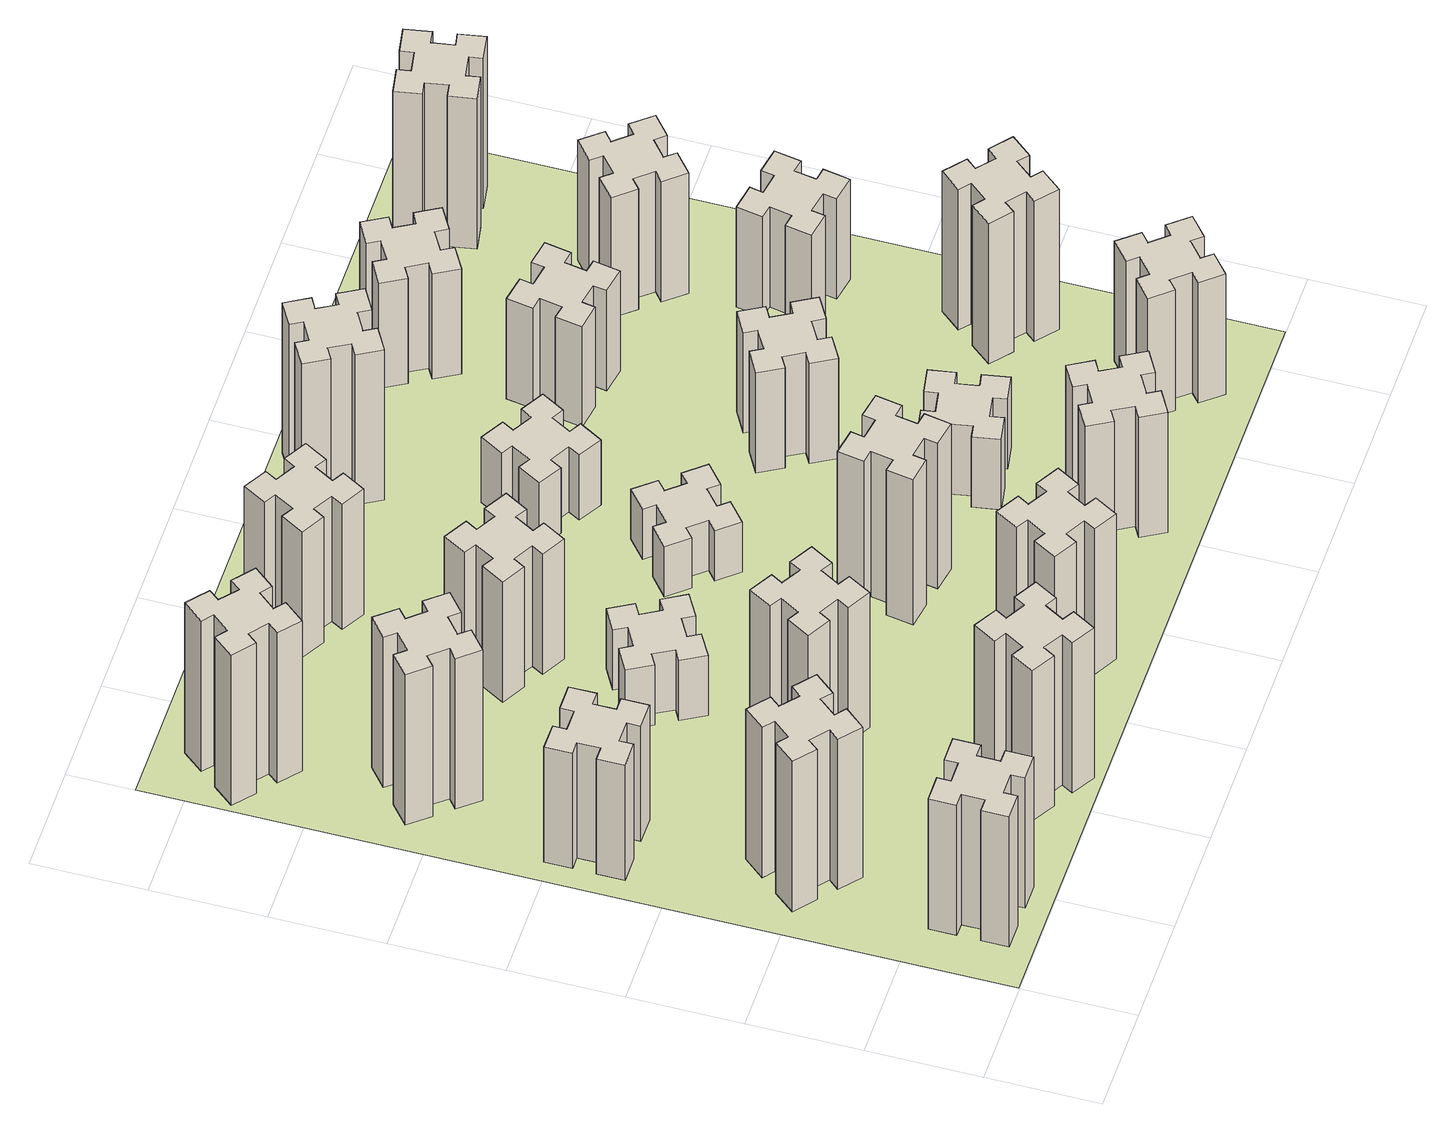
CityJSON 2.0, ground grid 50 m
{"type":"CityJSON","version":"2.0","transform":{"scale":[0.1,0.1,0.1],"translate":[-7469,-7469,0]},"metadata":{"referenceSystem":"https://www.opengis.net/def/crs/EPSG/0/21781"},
"CityObjects":{
"building1":{"type":"Building","attributes":{"class":"1000","function":"1000","usage":"1000","yearOfConstruction":2016,"roofType":"1000","measuredHeight":78,"storeysAboveGround":30,"storeysBelowGround":0},"geometry":[{"type":"Solid","lod":"1","boundaries":[[[[0,1,2,3,4,5,6,7,8,9,10,11,12,13,14,15,16,17,18,19]],[[17,16,20,21]],[[16,15,22,20]],[[15,14,23,22]],[[14,13,24,23]],[[13,12,25,24]],[[12,11,26,25]],[[11,10,27,26]],[[10,9,28,27]],[[9,8,29,28]],[[8,7,30,29]],[[7,6,31,30]],[[6,5,32,31]],[[5,4,33,32]],[[4,3,34,33]],[[3,2,35,34]],[[2,1,36,35]],[[1,0,37,36]],[[0,19,38,37]],[[19,18,39,38]],[[18,17,21,39]],[[24,25,26,27,28,29,30,31,32,33,34,35,36,37,38,39,21,20,22,23]]]]}]},
"building2":{"type":"Building","attributes":{"class":"1000","function":"1000","usage":"1000","yearOfConstruction":2016,"roofType":"1000","measuredHeight":90,"storeysAboveGround":30,"storeysBelowGround":0},"geometry":[{"type":"Solid","lod":"1","boundaries":[[[[40,41,42,43,44,45,46,47,48,49,50,51,52,53,54,55,56,57,58,59]],[[57,56,60,61]],[[56,55,62,60]],[[55,54,63,62]],[[54,53,64,63]],[[53,52,65,64]],[[52,51,66,65]],[[51,50,67,66]],[[50,49,68,67]],[[49,48,69,68]],[[48,47,70,69]],[[47,46,71,70]],[[46,45,72,71]],[[45,44,73,72]],[[44,43,74,73]],[[43,42,75,74]],[[42,41,76,75]],[[41,40,77,76]],[[40,59,78,77]],[[59,58,79,78]],[[58,57,61,79]],[[64,65,66,67,68,69,70,71,72,73,74,75,76,77,78,79,61,60,62,63]]]]}]},
"building3":{"type":"Building","attributes":{"class":"1000","function":"1000","usage":"1000","yearOfConstruction":2016,"roofType":"1000","measuredHeight":69,"storeysAboveGround":30,"storeysBelowGround":0},"geometry":[{"type":"Solid","lod":"1","boundaries":[[[[80,81,82,83,84,85,86,87,88,89,90,91,92,93,94,95,96,97,98,99]],[[97,96,100,101]],[[96,95,102,100]],[[95,94,103,102]],[[94,93,104,103]],[[93,92,105,104]],[[92,91,106,105]],[[91,90,107,106]],[[90,89,108,107]],[[89,88,109,108]],[[88,87,110,109]],[[87,86,111,110]],[[86,85,112,111]],[[85,84,113,112]],[[84,83,114,113]],[[83,82,115,114]],[[82,81,116,115]],[[81,80,117,116]],[[80,99,118,117]],[[99,98,119,118]],[[98,97,101,119]],[[104,105,106,107,108,109,110,111,112,113,114,115,116,117,118,119,101,100,102,103]]]]}]},
"building4":{"type":"Building","attributes":{"class":"1000","function":"1000","usage":"1000","yearOfConstruction":2016,"roofType":"1000","measuredHeight":90,"storeysAboveGround":30,"storeysBelowGround":0},"geometry":[{"type":"Solid","lod":"1","boundaries":[[[[120,121,122,123,124,125,126,127,128,129,130,131,132,133,134,135,136,137,138,139]],[[137,136,140,141]],[[136,135,142,140]],[[135,134,143,142]],[[134,133,144,143]],[[133,132,145,144]],[[132,131,146,145]],[[131,130,147,146]],[[130,129,148,147]],[[129,128,149,148]],[[128,127,150,149]],[[127,126,151,150]],[[126,125,152,151]],[[125,124,153,152]],[[124,123,154,153]],[[123,122,155,154]],[[122,121,156,155]],[[121,120,157,156]],[[120,139,158,157]],[[139,138,159,158]],[[138,137,141,159]],[[144,145,146,147,148,149,150,151,152,153,154,155,156,157,158,159,141,140,142,143]]]]}]},
"building5":{"type":"Building","attributes":{"class":"1000","function":"1000","usage":"1000","yearOfConstruction":2016,"roofType":"1000","measuredHeight":90,"storeysAboveGround":30,"storeysBelowGround":0},"geometry":[{"type":"Solid","lod":"1","boundaries":[[[[160,161,162,163,164,165,166,167,168,169,170,171,172,173,174,175,176,177,178,179]],[[177,176,180,181]],[[176,175,182,180]],[[175,174,183,182]],[[174,173,184,183]],[[173,172,185,184]],[[172,171,186,185]],[[171,170,187,186]],[[170,169,188,187]],[[169,168,189,188]],[[168,167,190,189]],[[167,166,191,190]],[[166,165,192,191]],[[165,164,193,192]],[[164,163,194,193]],[[163,162,195,194]],[[162,161,196,195]],[[161,160,197,196]],[[160,179,198,197]],[[179,178,199,198]],[[178,177,181,199]],[[184,185,186,187,188,189,190,191,192,193,194,195,196,197,198,199,181,180,182,183]]]]}]},
"building6":{"type":"Building","attributes":{"class":"1000","function":"1000","usage":"1000","yearOfConstruction":2016,"roofType":"1000","measuredHeight":90,"storeysAboveGround":30,"storeysBelowGround":0},"geometry":[{"type":"Solid","lod":"1","boundaries":[[[[200,201,202,203,204,205,206,207,208,209,210,211,212,213,214,215,216,217,218,219]],[[217,216,220,221]],[[216,215,222,220]],[[215,214,223,222]],[[214,213,224,223]],[[213,212,225,224]],[[212,211,226,225]],[[211,210,227,226]],[[210,209,228,227]],[[209,208,229,228]],[[208,207,230,229]],[[207,206,231,230]],[[206,205,232,231]],[[205,204,233,232]],[[204,203,234,233]],[[203,202,235,234]],[[202,201,236,235]],[[201,200,237,236]],[[200,219,238,237]],[[219,218,239,238]],[[218,217,221,239]],[[224,225,226,227,228,229,230,231,232,233,234,235,236,237,238,239,221,220,222,223]]]]}]},
"building7":{"type":"Building","attributes":{"class":"1000","function":"1000","usage":"1000","yearOfConstruction":2016,"roofType":"1000","measuredHeight":81,"storeysAboveGround":30,"storeysBelowGround":0},"geometry":[{"type":"Solid","lod":"1","boundaries":[[[[240,241,242,243,244,245,246,247,248,249,250,251,252,253,254,255,256,257,258,259]],[[257,256,260,261]],[[256,255,262,260]],[[255,254,263,262]],[[254,253,264,263]],[[253,252,265,264]],[[252,251,266,265]],[[251,250,267,266]],[[250,249,268,267]],[[249,248,269,268]],[[248,247,270,269]],[[247,246,271,270]],[[246,245,272,271]],[[245,244,273,272]],[[244,243,274,273]],[[243,242,275,274]],[[242,241,276,275]],[[241,240,277,276]],[[240,259,278,277]],[[259,258,279,278]],[[258,257,261,279]],[[264,265,266,267,268,269,270,271,272,273,274,275,276,277,278,279,261,260,262,263]]]]}]},
"building8":{"type":"Building","attributes":{"class":"1000","function":"1000","usage":"1000","yearOfConstruction":2016,"roofType":"1000","measuredHeight":36,"storeysAboveGround":30,"storeysBelowGround":0},"geometry":[{"type":"Solid","lod":"1","boundaries":[[[[280,281,282,283,284,285,286,287,288,289,290,291,292,293,294,295,296,297,298,299]],[[297,296,300,301]],[[296,295,302,300]],[[295,294,303,302]],[[294,293,304,303]],[[293,292,305,304]],[[292,291,306,305]],[[291,290,307,306]],[[290,289,308,307]],[[289,288,309,308]],[[288,287,310,309]],[[287,286,311,310]],[[286,285,312,311]],[[285,284,313,312]],[[284,283,314,313]],[[283,282,315,314]],[[282,281,316,315]],[[281,280,317,316]],[[280,299,318,317]],[[299,298,319,318]],[[298,297,301,319]],[[304,305,306,307,308,309,310,311,312,313,314,315,316,317,318,319,301,300,302,303]]]]}]},
"building9":{"type":"Building","attributes":{"class":"1000","function":"1000","usage":"1000","yearOfConstruction":2016,"roofType":"1000","measuredHeight":72,"storeysAboveGround":30,"storeysBelowGround":0},"geometry":[{"type":"Solid","lod":"1","boundaries":[[[[320,321,322,323,324,325,326,327,328,329,330,331,332,333,334,335,336,337,338,339]],[[337,336,340,341]],[[336,335,342,340]],[[335,334,343,342]],[[334,333,344,343]],[[333,332,345,344]],[[332,331,346,345]],[[331,330,347,346]],[[330,329,348,347]],[[329,328,349,348]],[[328,327,350,349]],[[327,326,351,350]],[[326,325,352,351]],[[325,324,353,352]],[[324,323,354,353]],[[323,322,355,354]],[[322,321,356,355]],[[321,320,357,356]],[[320,339,358,357]],[[339,338,359,358]],[[338,337,341,359]],[[344,345,346,347,348,349,350,351,352,353,354,355,356,357,358,359,341,340,342,343]]]]}]},
"building10":{"type":"Building","attributes":{"class":"1000","function":"1000","usage":"1000","yearOfConstruction":2016,"roofType":"1000","measuredHeight":87,"storeysAboveGround":30,"storeysBelowGround":0},"geometry":[{"type":"Solid","lod":"1","boundaries":[[[[360,361,362,363,364,365,366,367,368,369,370,371,372,373,374,375,376,377,378,379]],[[377,376,380,381]],[[376,375,382,380]],[[375,374,383,382]],[[374,373,384,383]],[[373,372,385,384]],[[372,371,386,385]],[[371,370,387,386]],[[370,369,388,387]],[[369,368,389,388]],[[368,367,390,389]],[[367,366,391,390]],[[366,365,392,391]],[[365,364,393,392]],[[364,363,394,393]],[[363,362,395,394]],[[362,361,396,395]],[[361,360,397,396]],[[360,379,398,397]],[[379,378,399,398]],[[378,377,381,399]],[[384,385,386,387,388,389,390,391,392,393,394,395,396,397,398,399,381,380,382,383]]]]}]},
"building11":{"type":"Building","attributes":{"class":"1000","function":"1000","usage":"1000","yearOfConstruction":2016,"roofType":"1000","measuredHeight":75,"storeysAboveGround":30,"storeysBelowGround":0},"geometry":[{"type":"Solid","lod":"1","boundaries":[[[[400,401,402,403,404,405,406,407,408,409,410,411,412,413,414,415,416,417,418,419]],[[417,416,420,421]],[[416,415,422,420]],[[415,414,423,422]],[[414,413,424,423]],[[413,412,425,424]],[[412,411,426,425]],[[411,410,427,426]],[[410,409,428,427]],[[409,408,429,428]],[[408,407,430,429]],[[407,406,431,430]],[[406,405,432,431]],[[405,404,433,432]],[[404,403,434,433]],[[403,402,435,434]],[[402,401,436,435]],[[401,400,437,436]],[[400,419,438,437]],[[419,418,439,438]],[[418,417,421,439]],[[424,425,426,427,428,429,430,431,432,433,434,435,436,437,438,439,421,420,422,423]]]]}]},
"building12":{"type":"Building","attributes":{"class":"1000","function":"1000","usage":"1000","yearOfConstruction":2016,"roofType":"1000","measuredHeight":87,"storeysAboveGround":30,"storeysBelowGround":0},"geometry":[{"type":"Solid","lod":"1","boundaries":[[[[440,441,442,443,444,445,446,447,448,449,450,451,452,453,454,455,456,457,458,459]],[[457,456,460,461]],[[456,455,462,460]],[[455,454,463,462]],[[454,453,464,463]],[[453,452,465,464]],[[452,451,466,465]],[[451,450,467,466]],[[450,449,468,467]],[[449,448,469,468]],[[448,447,470,469]],[[447,446,471,470]],[[446,445,472,471]],[[445,444,473,472]],[[444,443,474,473]],[[443,442,475,474]],[[442,441,476,475]],[[441,440,477,476]],[[440,459,478,477]],[[459,458,479,478]],[[458,457,461,479]],[[464,465,466,467,468,469,470,471,472,473,474,475,476,477,478,479,461,460,462,463]]]]}]},
"building13":{"type":"Building","attributes":{"class":"1000","function":"1000","usage":"1000","yearOfConstruction":2016,"roofType":"1000","measuredHeight":30,"storeysAboveGround":30,"storeysBelowGround":0},"geometry":[{"type":"Solid","lod":"1","boundaries":[[[[480,481,482,483,484,485,486,487,488,489,490,491,492,493,494,495,496,497,498,499]],[[497,496,500,501]],[[496,495,502,500]],[[495,494,503,502]],[[494,493,504,503]],[[493,492,505,504]],[[492,491,506,505]],[[491,490,507,506]],[[490,489,508,507]],[[489,488,509,508]],[[488,487,510,509]],[[487,486,511,510]],[[486,485,512,511]],[[485,484,513,512]],[[484,483,514,513]],[[483,482,515,514]],[[482,481,516,515]],[[481,480,517,516]],[[480,499,518,517]],[[499,498,519,518]],[[498,497,501,519]],[[504,505,506,507,508,509,510,511,512,513,514,515,516,517,518,519,501,500,502,503]]]]}]},
"building14":{"type":"Building","attributes":{"class":"1000","function":"1000","usage":"1000","yearOfConstruction":2016,"roofType":"1000","measuredHeight":72,"storeysAboveGround":30,"storeysBelowGround":0},"geometry":[{"type":"Solid","lod":"1","boundaries":[[[[520,521,522,523,524,525,526,527,528,529,530,531,532,533,534,535,536,537,538,539]],[[537,536,540,541]],[[536,535,542,540]],[[535,534,543,542]],[[534,533,544,543]],[[533,532,545,544]],[[532,531,546,545]],[[531,530,547,546]],[[530,529,548,547]],[[529,528,549,548]],[[528,527,550,549]],[[527,526,551,550]],[[526,525,552,551]],[[525,524,553,552]],[[524,523,554,553]],[[523,522,555,554]],[[522,521,556,555]],[[521,520,557,556]],[[520,539,558,557]],[[539,538,559,558]],[[538,537,541,559]],[[544,545,546,547,548,549,550,551,552,553,554,555,556,557,558,559,541,540,542,543]]]]}]},
"building15":{"type":"Building","attributes":{"class":"1000","function":"1000","usage":"1000","yearOfConstruction":2016,"roofType":"1000","measuredHeight":39,"storeysAboveGround":30,"storeysBelowGround":0},"geometry":[{"type":"Solid","lod":"1","boundaries":[[[[560,561,562,563,564,565,566,567,568,569,570,571,572,573,574,575,576,577,578,579]],[[577,576,580,581]],[[576,575,582,580]],[[575,574,583,582]],[[574,573,584,583]],[[573,572,585,584]],[[572,571,586,585]],[[571,570,587,586]],[[570,569,588,587]],[[569,568,589,588]],[[568,567,590,589]],[[567,566,591,590]],[[566,565,592,591]],[[565,564,593,592]],[[564,563,594,593]],[[563,562,595,594]],[[562,561,596,595]],[[561,560,597,596]],[[560,579,598,597]],[[579,578,599,598]],[[578,577,581,599]],[[584,585,586,587,588,589,590,591,592,593,594,595,596,597,598,599,581,580,582,583]]]]}]},
"building16":{"type":"Building","attributes":{"class":"1000","function":"1000","usage":"1000","yearOfConstruction":2016,"roofType":"1000","measuredHeight":90,"storeysAboveGround":30,"storeysBelowGround":0},"geometry":[{"type":"Solid","lod":"1","boundaries":[[[[600,601,602,603,604,605,606,607,608,609,610,611,612,613,614,615,616,617,618,619]],[[617,616,620,621]],[[616,615,622,620]],[[615,614,623,622]],[[614,613,624,623]],[[613,612,625,624]],[[612,611,626,625]],[[611,610,627,626]],[[610,609,628,627]],[[609,608,629,628]],[[608,607,630,629]],[[607,606,631,630]],[[606,605,632,631]],[[605,604,633,632]],[[604,603,634,633]],[[603,602,635,634]],[[602,601,636,635]],[[601,600,637,636]],[[600,619,638,637]],[[619,618,639,638]],[[618,617,621,639]],[[624,625,626,627,628,629,630,631,632,633,634,635,636,637,638,639,621,620,622,623]]]]}]},
"building17":{"type":"Building","attributes":{"class":"1000","function":"1000","usage":"1000","yearOfConstruction":2016,"roofType":"1000","measuredHeight":42,"storeysAboveGround":30,"storeysBelowGround":0},"geometry":[{"type":"Solid","lod":"1","boundaries":[[[[640,641,642,643,644,645,646,647,648,649,650,651,652,653,654,655,656,657,658,659]],[[657,656,660,661]],[[656,655,662,660]],[[655,654,663,662]],[[654,653,664,663]],[[653,652,665,664]],[[652,651,666,665]],[[651,650,667,666]],[[650,649,668,667]],[[649,648,669,668]],[[648,647,670,669]],[[647,646,671,670]],[[646,645,672,671]],[[645,644,673,672]],[[644,643,674,673]],[[643,642,675,674]],[[642,641,676,675]],[[641,640,677,676]],[[640,659,678,677]],[[659,658,679,678]],[[658,657,661,679]],[[664,665,666,667,668,669,670,671,672,673,674,675,676,677,678,679,661,660,662,663]]]]}]},
"building18":{"type":"Building","attributes":{"class":"1000","function":"1000","usage":"1000","yearOfConstruction":2016,"roofType":"1000","measuredHeight":60,"storeysAboveGround":30,"storeysBelowGround":0},"geometry":[{"type":"Solid","lod":"1","boundaries":[[[[680,681,682,683,684,685,686,687,688,689,690,691,692,693,694,695,696,697,698,699]],[[697,696,700,701]],[[696,695,702,700]],[[695,694,703,702]],[[694,693,704,703]],[[693,692,705,704]],[[692,691,706,705]],[[691,690,707,706]],[[690,689,708,707]],[[689,688,709,708]],[[688,687,710,709]],[[687,686,711,710]],[[686,685,712,711]],[[685,684,713,712]],[[684,683,714,713]],[[683,682,715,714]],[[682,681,716,715]],[[681,680,717,716]],[[680,699,718,717]],[[699,698,719,718]],[[698,697,701,719]],[[704,705,706,707,708,709,710,711,712,713,714,715,716,717,718,719,701,700,702,703]]]]}]},
"building19":{"type":"Building","attributes":{"class":"1000","function":"1000","usage":"1000","yearOfConstruction":2016,"roofType":"1000","measuredHeight":60,"storeysAboveGround":30,"storeysBelowGround":0},"geometry":[{"type":"Solid","lod":"1","boundaries":[[[[720,721,722,723,724,725,726,727,728,729,730,731,732,733,734,735,736,737,738,739]],[[737,736,740,741]],[[736,735,742,740]],[[735,734,743,742]],[[734,733,744,743]],[[733,732,745,744]],[[732,731,746,745]],[[731,730,747,746]],[[730,729,748,747]],[[729,728,749,748]],[[728,727,750,749]],[[727,726,751,750]],[[726,725,752,751]],[[725,724,753,752]],[[724,723,754,753]],[[723,722,755,754]],[[722,721,756,755]],[[721,720,757,756]],[[720,739,758,757]],[[739,738,759,758]],[[738,737,741,759]],[[744,745,746,747,748,749,750,751,752,753,754,755,756,757,758,759,741,740,742,743]]]]}]},
"building20":{"type":"Building","attributes":{"class":"1000","function":"1000","usage":"1000","yearOfConstruction":2016,"roofType":"1000","measuredHeight":72,"storeysAboveGround":30,"storeysBelowGround":0},"geometry":[{"type":"Solid","lod":"1","boundaries":[[[[760,761,762,763,764,765,766,767,768,769,770,771,772,773,774,775,776,777,778,779]],[[777,776,780,781]],[[776,775,782,780]],[[775,774,783,782]],[[774,773,784,783]],[[773,772,785,784]],[[772,771,786,785]],[[771,770,787,786]],[[770,769,788,787]],[[769,768,789,788]],[[768,767,790,789]],[[767,766,791,790]],[[766,765,792,791]],[[765,764,793,792]],[[764,763,794,793]],[[763,762,795,794]],[[762,761,796,795]],[[761,760,797,796]],[[760,779,798,797]],[[779,778,799,798]],[[778,777,781,799]],[[784,785,786,787,788,789,790,791,792,793,794,795,796,797,798,799,781,780,782,783]]]]}]},
"building21":{"type":"Building","attributes":{"class":"1000","function":"1000","usage":"1000","yearOfConstruction":2016,"roofType":"1000","measuredHeight":63,"storeysAboveGround":30,"storeysBelowGround":0},"geometry":[{"type":"Solid","lod":"1","boundaries":[[[[800,801,802,803,804,805,806,807,808,809,810,811,812,813,814,815,816,817,818,819]],[[817,816,820,821]],[[816,815,822,820]],[[815,814,823,822]],[[814,813,824,823]],[[813,812,825,824]],[[812,811,826,825]],[[811,810,827,826]],[[810,809,828,827]],[[809,808,829,828]],[[808,807,830,829]],[[807,806,831,830]],[[806,805,832,831]],[[805,804,833,832]],[[804,803,834,833]],[[803,802,835,834]],[[802,801,836,835]],[[801,800,837,836]],[[800,819,838,837]],[[819,818,839,838]],[[818,817,821,839]],[[824,825,826,827,828,829,830,831,832,833,834,835,836,837,838,839,821,820,822,823]]]]}]},
"building22":{"type":"Building","attributes":{"class":"1000","function":"1000","usage":"1000","yearOfConstruction":2016,"roofType":"1000","measuredHeight":84,"storeysAboveGround":30,"storeysBelowGround":0},"geometry":[{"type":"Solid","lod":"1","boundaries":[[[[840,841,842,843,844,845,846,847,848,849,850,851,852,853,854,855,856,857,858,859]],[[857,856,860,861]],[[856,855,862,860]],[[855,854,863,862]],[[854,853,864,863]],[[853,852,865,864]],[[852,851,866,865]],[[851,850,867,866]],[[850,849,868,867]],[[849,848,869,868]],[[848,847,870,869]],[[847,846,871,870]],[[846,845,872,871]],[[845,844,873,872]],[[844,843,874,873]],[[843,842,875,874]],[[842,841,876,875]],[[841,840,877,876]],[[840,859,878,877]],[[859,858,879,878]],[[858,857,861,879]],[[864,865,866,867,868,869,870,871,872,873,874,875,876,877,878,879,861,860,862,863]]]]}]},
"building23":{"type":"Building","attributes":{"class":"1000","function":"1000","usage":"1000","yearOfConstruction":2016,"roofType":"1000","measuredHeight":60,"storeysAboveGround":30,"storeysBelowGround":0},"geometry":[{"type":"Solid","lod":"1","boundaries":[[[[880,881,882,883,884,885,886,887,888,889,890,891,892,893,894,895,896,897,898,899]],[[897,896,900,901]],[[896,895,902,900]],[[895,894,903,902]],[[894,893,904,903]],[[893,892,905,904]],[[892,891,906,905]],[[891,890,907,906]],[[890,889,908,907]],[[889,888,909,908]],[[888,887,910,909]],[[887,886,911,910]],[[886,885,912,911]],[[885,884,913,912]],[[884,883,914,913]],[[883,882,915,914]],[[882,881,916,915]],[[881,880,917,916]],[[880,899,918,917]],[[899,898,919,918]],[[898,897,901,919]],[[904,905,906,907,908,909,910,911,912,913,914,915,916,917,918,919,901,900,902,903]]]]}]},
"building24":{"type":"Building","attributes":{"class":"1000","function":"1000","usage":"1000","yearOfConstruction":2016,"roofType":"1000","measuredHeight":72,"storeysAboveGround":30,"storeysBelowGround":0},"geometry":[{"type":"Solid","lod":"1","boundaries":[[[[920,921,922,923,924,925,926,927,928,929,930,931,932,933,934,935,936,937,938,939]],[[937,936,940,941]],[[936,935,942,940]],[[935,934,943,942]],[[934,933,944,943]],[[933,932,945,944]],[[932,931,946,945]],[[931,930,947,946]],[[930,929,948,947]],[[929,928,949,948]],[[928,927,950,949]],[[927,926,951,950]],[[926,925,952,951]],[[925,924,953,952]],[[924,923,954,953]],[[923,922,955,954]],[[922,921,956,955]],[[921,920,957,956]],[[920,939,958,957]],[[939,938,959,958]],[[938,937,941,959]],[[944,945,946,947,948,949,950,951,952,953,954,955,956,957,958,959,941,940,942,943]]]]}]},
"building25":{"type":"Building","attributes":{"class":"1000","function":"1000","usage":"1000","yearOfConstruction":2016,"roofType":"1000","measuredHeight":90,"storeysAboveGround":30,"storeysBelowGround":0},"geometry":[{"type":"Solid","lod":"1","boundaries":[[[[960,961,962,963,964,965,966,967,968,969,970,971,972,973,974,975,976,977,978,979]],[[977,976,980,981]],[[976,975,982,980]],[[975,974,983,982]],[[974,973,984,983]],[[973,972,985,984]],[[972,971,986,985]],[[971,970,987,986]],[[970,969,988,987]],[[969,968,989,988]],[[968,967,990,989]],[[967,966,991,990]],[[966,965,992,991]],[[965,964,993,992]],[[964,963,994,993]],[[963,962,995,994]],[[962,961,996,995]],[[961,960,997,996]],[[960,979,998,997]],[[979,978,999,998]],[[978,977,981,999]],[[984,985,986,987,988,989,990,991,992,993,994,995,996,997,998,999,981,980,982,983]]]]}]},
"landuse1":{"type":"LandUse","attributes":{"name":"plot1","function":"1010"},"geometry":[{"type":"MultiSurface","lod":"1","boundaries":[[[1000,1001,1002,1003]]]}]}
},
"vertices":[
[265,325,0],[265,225,0],[205,225,0],[205,105,0],[325,105,0],[325,165,0],[425,165,0],[425,105,0],[545,105,0],[545,225,0],[485,225,0],[485,325,0],[545,325,0],[545,445,0],[425,445,0],[425,385,0],[325,385,0],[325,445,0],[205,445,0],[205,325,0],[325,385,780],[325,445,780],[425,385,780],[425,445,780],[545,445,780],[545,325,780],[485,325,780],[485,225,780],[545,225,780],[545,105,780],[425,105,780],[425,165,780],[325,165,780],[325,105,780],[205,105,780],[205,225,780],[265,225,780],[265,325,780],[205,325,780],[205,445,780],
[484,1067,0],[408,1132,0],[446,1178,0],[354,1255,0],[277,1163,0],[323,1124,0],[259,1048,0],[213,1086,0],[136,994,0],[228,917,0],[266,963,0],[343,899,0],[304,853,0],[396,776,0],[473,868,0],[427,906,0],[492,983,0],[538,944,0],[615,1036,0],[523,1113,0],[492,983,900],[538,944,900],[427,906,900],[473,868,900],[396,776,900],[304,853,900],[343,899,900],[266,963,900],[228,917,900],[136,994,900],[213,1086,900],[259,1048,900],[323,1124,900],[277,1163,900],[354,1255,900],[446,1178,900],[408,1132,900],[484,1067,900],[523,1113,900],[615,1036,900],
[325,1965,0],[225,1965,0],[225,2025,0],[105,2025,0],[105,1905,0],[165,1905,0],[165,1805,0],[105,1805,0],[105,1685,0],[225,1685,0],[225,1745,0],[325,1745,0],[325,1685,0],[445,1685,0],[445,1805,0],[385,1805,0],[385,1905,0],[445,1905,0],[445,2025,0],[325,2025,0],[385,1905,690],[445,1905,690],[385,1805,690],[445,1805,690],[445,1685,690],[325,1685,690],[325,1745,690],[225,1745,690],[225,1685,690],[105,1685,690],[105,1805,690],[165,1805,690],[165,1905,690],[105,1905,690],[105,2025,690],[225,2025,690],[225,1965,690],[325,1965,690],[325,2025,690],[445,2025,690],
[492,2628,0],[427,2704,0],[473,2743,0],[396,2835,0],[304,2758,0],[343,2712,0],[266,2647,0],[228,2693,0],[136,2616,0],[213,2524,0],[259,2563,0],[323,2486,0],[277,2448,0],[354,2356,0],[446,2433,0],[408,2479,0],[484,2543,0],[523,2497,0],[615,2574,0],[538,2666,0],[484,2543,900],[523,2497,900],[408,2479,900],[446,2433,900],[354,2356,900],[277,2448,900],[323,2486,900],[259,2563,900],[213,2524,900],[136,2616,900],[228,2693,900],[266,2647,900],[343,2712,900],[304,2758,900],[396,2835,900],[473,2743,900],[427,2704,900],[492,2628,900],[538,2666,900],[615,2574,900],
[1214,346,0],[1127,396,0],[1157,448,0],[1053,508,0],[993,404,0],[1045,374,0],[995,287,0],[943,317,0],[883,213,0],[987,153,0],[1017,205,0],[1104,155,0],[1074,103,0],[1178,43,0],[1238,147,0],[1186,177,0],[1236,264,0],[1288,234,0],[1348,338,0],[1244,398,0],[1236,264,900],[1288,234,900],[1186,177,900],[1238,147,900],[1178,43,900],[1074,103,900],[1104,155,900],[1017,205,900],[987,153,900],[883,213,900],[943,317,900],[995,287,900],[1045,374,900],[993,404,900],[1053,508,900],[1157,448,900],[1127,396,900],[1214,346,900],[1244,398,900],[1348,338,900],
[384,3387,0],[308,3452,0],[346,3498,0],[254,3575,0],[177,3483,0],[223,3444,0],[159,3368,0],[113,3406,0],[36,3314,0],[128,3237,0],[166,3283,0],[243,3219,0],[204,3173,0],[296,3096,0],[373,3188,0],[327,3226,0],[392,3303,0],[438,3264,0],[515,3356,0],[423,3433,0],[392,3303,900],[438,3264,900],[327,3226,900],[373,3188,900],[296,3096,900],[204,3173,900],[243,3219,900],[166,3283,900],[128,3237,900],[36,3314,900],[113,3406,900],[159,3368,900],[223,3444,900],[177,3483,900],[254,3575,900],[346,3498,900],[308,3452,900],[384,3387,900],[423,3433,900],[515,3356,900],
[1017,1145,0],[1104,1095,0],[1074,1043,0],[1178,983,0],[1238,1087,0],[1186,1117,0],[1236,1204,0],[1288,1174,0],[1348,1278,0],[1244,1338,0],[1214,1286,0],[1127,1336,0],[1157,1388,0],[1053,1448,0],[993,1344,0],[1045,1314,0],[995,1227,0],[943,1257,0],[883,1153,0],[987,1093,0],[995,1227,810],[943,1257,810],[1045,1314,810],[993,1344,810],[1053,1448,810],[1157,1388,810],[1127,1336,810],[1214,1286,810],[1244,1338,810],[1348,1278,810],[1288,1174,810],[1236,1204,810],[1186,1117,810],[1238,1087,810],[1178,983,810],[1074,1043,810],[1104,1095,810],[1017,1145,810],[987,1093,810],[883,1153,810],
[995,1844,0],[1045,1757,0],[993,1727,0],[1053,1623,0],[1157,1683,0],[1127,1735,0],[1214,1785,0],[1244,1733,0],[1348,1793,0],[1288,1897,0],[1236,1867,0],[1186,1954,0],[1238,1984,0],[1178,2088,0],[1074,2028,0],[1104,1976,0],[1017,1926,0],[987,1978,0],[883,1918,0],[943,1814,0],[1017,1926,360],[987,1978,360],[1104,1976,360],[1074,2028,360],[1178,2088,360],[1238,1984,360],[1186,1954,360],[1236,1867,360],[1288,1897,360],[1348,1793,360],[1244,1733,360],[1214,1785,360],[1127,1735,360],[1157,1683,360],[1053,1623,360],[993,1727,360],[1045,1757,360],[995,1844,360],[943,1814,360],[883,1918,360],
[1214,2566,0],[1127,2616,0],[1157,2668,0],[1053,2728,0],[993,2624,0],[1045,2594,0],[995,2507,0],[943,2537,0],[883,2433,0],[987,2373,0],[1017,2425,0],[1104,2375,0],[1074,2323,0],[1178,2263,0],[1238,2367,0],[1186,2397,0],[1236,2484,0],[1288,2454,0],[1348,2558,0],[1244,2618,0],[1236,2484,720],[1288,2454,720],[1186,2397,720],[1238,2367,720],[1178,2263,720],[1074,2323,720],[1104,2375,720],[1017,2425,720],[987,2373,720],[883,2433,720],[943,2537,720],[995,2507,720],[1045,2594,720],[993,2624,720],[1053,2728,720],[1157,2668,720],[1127,2616,720],[1214,2566,720],[1244,2618,720],[1348,2558,720],
[1657,305,0],[1744,255,0],[1714,203,0],[1818,143,0],[1878,247,0],[1826,277,0],[1876,364,0],[1928,334,0],[1988,438,0],[1884,498,0],[1854,446,0],[1767,496,0],[1797,548,0],[1693,608,0],[1633,504,0],[1685,474,0],[1635,387,0],[1583,417,0],[1523,313,0],[1627,253,0],[1635,387,870],[1583,417,870],[1685,474,870],[1633,504,870],[1693,608,870],[1797,548,870],[1767,496,870],[1854,446,870],[1884,498,870],[1988,438,870],[1928,334,870],[1876,364,870],[1826,277,870],[1878,247,870],[1818,143,870],[1714,203,870],[1744,255,870],[1657,305,870],[1627,253,870],[1523,313,870],
[1214,3406,0],[1127,3456,0],[1157,3508,0],[1053,3568,0],[993,3464,0],[1045,3434,0],[995,3347,0],[943,3377,0],[883,3273,0],[987,3213,0],[1017,3265,0],[1104,3215,0],[1074,3163,0],[1178,3103,0],[1238,3207,0],[1186,3237,0],[1236,3324,0],[1288,3294,0],[1348,3398,0],[1244,3458,0],[1236,3324,750],[1288,3294,750],[1186,3237,750],[1238,3207,750],[1178,3103,750],[1074,3163,750],[1104,3215,750],[1017,3265,750],[987,3213,750],[883,3273,750],[943,3377,750],[995,3347,750],[1045,3434,750],[993,3464,750],[1053,3568,750],[1157,3508,750],[1127,3456,750],[1214,3406,750],[1244,3458,750],[1348,3398,750],
[2055,1047,0],[2072,1145,0],[2131,1135,0],[2152,1253,0],[2034,1274,0],[2024,1215,0],[1925,1232,0],[1936,1291,0],[1817,1312,0],[1797,1194,0],[1856,1184,0],[1838,1085,0],[1779,1096,0],[1758,977,0],[1877,957,0],[1887,1016,0],[1985,998,0],[1975,939,0],[2093,918,0],[2114,1037,0],[1985,998,870],[1975,939,870],[1887,1016,870],[1877,957,870],[1758,977,870],[1779,1096,870],[1838,1085,870],[1856,1184,870],[1797,1194,870],[1817,1312,870],[1936,1291,870],[1925,1232,870],[2024,1215,870],[2034,1274,870],[2152,1253,870],[2131,1135,870],[2072,1145,870],[2055,1047,870],[2114,1037,870],[2093,918,870],
[1972,1988,0],[1907,2064,0],[1953,2103,0],[1876,2195,0],[1784,2118,0],[1823,2072,0],[1746,2007,0],[1708,2053,0],[1616,1976,0],[1693,1884,0],[1739,1923,0],[1803,1846,0],[1757,1808,0],[1834,1716,0],[1926,1793,0],[1888,1839,0],[1964,1903,0],[2003,1857,0],[2095,1934,0],[2018,2026,0],[1964,1903,300],[2003,1857,300],[1888,1839,300],[1926,1793,300],[1834,1716,300],[1757,1808,300],[1803,1846,300],[1739,1923,300],[1693,1884,300],[1616,1976,300],[1708,2053,300],[1746,2007,300],[1823,2072,300],[1784,2118,300],[1876,2195,300],[1953,2103,300],[1907,2064,300],[1972,1988,300],[2018,2026,300],[2095,1934,300],
[2475,364,0],[2525,277,0],[2473,247,0],[2533,143,0],[2637,203,0],[2607,255,0],[2694,305,0],[2724,253,0],[2828,313,0],[2768,417,0],[2716,387,0],[2666,474,0],[2718,504,0],[2658,608,0],[2554,548,0],[2584,496,0],[2497,446,0],[2467,498,0],[2363,438,0],[2423,334,0],[2497,446,720],[2467,498,720],[2584,496,720],[2554,548,720],[2658,608,720],[2718,504,720],[2666,474,720],[2716,387,720],[2768,417,720],[2828,313,720],[2724,253,720],[2694,305,720],[2607,255,720],[2637,203,720],[2533,143,720],[2473,247,720],[2525,277,720],[2475,364,720],[2423,334,720],[2363,438,720],
[2026,2497,0],[2076,2584,0],[2128,2554,0],[2188,2658,0],[2084,2718,0],[2054,2666,0],[1967,2716,0],[1997,2768,0],[1893,2828,0],[1833,2724,0],[1885,2694,0],[1835,2607,0],[1783,2637,0],[1723,2533,0],[1827,2473,0],[1857,2525,0],[1944,2475,0],[1914,2423,0],[2018,2363,0],[2078,2467,0],[1944,2475,390],[1914,2423,390],[1857,2525,390],[1827,2473,390],[1723,2533,390],[1783,2637,390],[1835,2607,390],[1885,2694,390],[1833,2724,390],[1893,2828,390],[1997,2768,390],[1967,2716,390],[2054,2666,390],[2084,2718,390],[2188,2658,390],[2128,2554,390],[2076,2584,390],[2026,2497,390],[2078,2467,390],[2018,2363,390],
[1844,3556,0],[1757,3506,0],[1727,3558,0],[1623,3498,0],[1683,3394,0],[1735,3424,0],[1785,3337,0],[1733,3307,0],[1793,3203,0],[1897,3263,0],[1867,3315,0],[1954,3365,0],[1984,3313,0],[2088,3373,0],[2028,3477,0],[1976,3447,0],[1926,3534,0],[1978,3564,0],[1918,3668,0],[1814,3608,0],[1926,3534,900],[1978,3564,900],[1976,3447,900],[2028,3477,900],[2088,3373,900],[1984,3313,900],[1954,3365,900],[1867,3315,900],[1897,3263,900],[1793,3203,900],[1733,3307,900],[1785,3337,900],[1735,3424,900],[1683,3394,900],[1623,3498,900],[1727,3558,900],[1757,3506,900],[1844,3556,900],[1814,3608,900],[1918,3668,900],
[2625,1132,0],[2527,1115,0],[2517,1174,0],[2398,1153,0],[2419,1035,0],[2478,1045,0],[2496,947,0],[2437,937,0],[2457,818,0],[2576,839,0],[2565,898,0],[2664,916,0],[2674,857,0],[2792,877,0],[2771,996,0],[2712,985,0],[2695,1084,0],[2754,1094,0],[2733,1212,0],[2615,1191,0],[2695,1084,420],[2754,1094,420],[2712,985,420],[2771,996,420],[2792,877,420],[2674,857,420],[2664,916,420],[2565,898,420],[2576,839,420],[2457,818,420],[2437,937,420],[2496,947,420],[2478,1045,420],[2419,1035,420],[2398,1153,420],[2517,1174,420],[2527,1115,420],[2625,1132,420],[2615,1191,420],[2733,1212,420],
[2475,1744,0],[2525,1657,0],[2473,1627,0],[2533,1523,0],[2637,1583,0],[2607,1635,0],[2694,1685,0],[2724,1633,0],[2828,1693,0],[2768,1797,0],[2716,1767,0],[2666,1854,0],[2718,1884,0],[2658,1988,0],[2554,1928,0],[2584,1876,0],[2497,1826,0],[2467,1878,0],[2363,1818,0],[2423,1714,0],[2497,1826,600],[2467,1878,600],[2584,1876,600],[2554,1928,600],[2658,1988,600],[2718,1884,600],[2666,1854,600],[2716,1767,600],[2768,1797,600],[2828,1693,600],[2724,1633,600],[2694,1685,600],[2607,1635,600],[2637,1583,600],[2533,1523,600],[2473,1627,600],[2525,1657,600],[2475,1744,600],[2423,1714,600],[2363,1818,600],
[2664,2795,0],[2565,2812,0],[2576,2871,0],[2457,2892,0],[2437,2774,0],[2496,2764,0],[2478,2665,0],[2419,2676,0],[2398,2557,0],[2517,2537,0],[2527,2596,0],[2625,2578,0],[2615,2519,0],[2733,2498,0],[2754,2617,0],[2695,2627,0],[2712,2725,0],[2771,2715,0],[2792,2833,0],[2674,2854,0],[2712,2725,600],[2771,2715,600],[2695,2627,600],[2754,2617,600],[2733,2498,600],[2615,2519,600],[2625,2578,600],[2527,2596,600],[2517,2537,600],[2398,2557,600],[2419,2676,600],[2478,2665,600],[2496,2764,600],[2437,2774,600],[2457,2892,600],[2576,2871,600],[2565,2812,600],[2664,2795,600],[2674,2854,600],[2792,2833,600],
[3368,259,0],[3444,323,0],[3483,277,0],[3575,354,0],[3498,446,0],[3452,408,0],[3387,484,0],[3433,523,0],[3356,615,0],[3264,538,0],[3303,492,0],[3226,427,0],[3188,473,0],[3096,396,0],[3173,304,0],[3219,343,0],[3283,266,0],[3237,228,0],[3314,136,0],[3406,213,0],[3283,266,720],[3237,228,720],[3219,343,720],[3173,304,720],[3096,396,720],[3188,473,720],[3226,427,720],[3303,492,720],[3264,538,720],[3356,615,720],[3433,523,720],[3387,484,720],[3452,408,720],[3498,446,720],[3575,354,720],[3483,277,720],[3444,323,720],[3368,259,720],[3406,213,720],[3314,136,720],
[2716,3347,0],[2666,3434,0],[2718,3464,0],[2658,3568,0],[2554,3508,0],[2584,3456,0],[2497,3406,0],[2467,3458,0],[2363,3398,0],[2423,3294,0],[2475,3324,0],[2525,3237,0],[2473,3207,0],[2533,3103,0],[2637,3163,0],[2607,3215,0],[2694,3265,0],[2724,3213,0],[2828,3273,0],[2768,3377,0],[2694,3265,630],[2724,3213,630],[2607,3215,630],[2637,3163,630],[2533,3103,630],[2473,3207,630],[2525,3237,630],[2475,3324,630],[2423,3294,630],[2363,3398,630],[2467,3458,630],[2497,3406,630],[2584,3456,630],[2554,3508,630],[2658,3568,630],[2718,3464,630],[2666,3434,630],[2716,3347,630],[2768,3377,630],[2828,3273,630],
[3487,1006,0],[3552,1083,0],[3598,1044,0],[3675,1136,0],[3583,1213,0],[3544,1167,0],[3468,1232,0],[3506,1278,0],[3414,1355,0],[3337,1263,0],[3383,1224,0],[3319,1148,0],[3273,1186,0],[3196,1094,0],[3288,1017,0],[3326,1063,0],[3403,999,0],[3364,953,0],[3456,876,0],[3533,968,0],[3403,999,840],[3364,953,840],[3326,1063,840],[3288,1017,840],[3196,1094,840],[3273,1186,840],[3319,1148,840],[3383,1224,840],[3337,1263,840],[3414,1355,840],[3506,1278,840],[3468,1232,840],[3544,1167,840],[3583,1213,840],[3675,1136,840],[3598,1044,840],[3552,1083,840],[3487,1006,840],[3533,968,840],[3456,876,840],
[3267,1856,0],[3365,1838,0],[3355,1779,0],[3473,1758,0],[3494,1877,0],[3435,1887,0],[3452,1985,0],[3511,1975,0],[3532,2093,0],[3414,2114,0],[3404,2055,0],[3305,2072,0],[3316,2131,0],[3197,2152,0],[3177,2034,0],[3236,2024,0],[3218,1925,0],[3159,1936,0],[3138,1817,0],[3257,1797,0],[3218,1925,600],[3159,1936,600],[3236,2024,600],[3177,2034,600],[3197,2152,600],[3316,2131,600],[3305,2072,600],[3404,2055,600],[3414,2114,600],[3532,2093,600],[3511,1975,600],[3452,1985,600],[3435,1887,600],[3494,1877,600],[3473,1758,600],[3355,1779,600],[3365,1838,600],[3267,1856,600],[3257,1797,600],[3138,1817,600],
[3119,2563,0],[3183,2486,0],[3137,2448,0],[3214,2356,0],[3306,2433,0],[3268,2479,0],[3344,2543,0],[3383,2497,0],[3475,2574,0],[3398,2666,0],[3352,2628,0],[3287,2704,0],[3333,2743,0],[3256,2835,0],[3164,2758,0],[3203,2712,0],[3126,2647,0],[3088,2693,0],[2996,2616,0],[3073,2524,0],[3126,2647,720],[3088,2693,720],[3203,2712,720],[3164,2758,720],[3256,2835,720],[3333,2743,720],[3287,2704,720],[3352,2628,720],[3398,2666,720],[3475,2574,720],[3383,2497,720],[3344,2543,720],[3268,2479,720],[3306,2433,720],[3214,2356,720],[3137,2448,720],[3183,2486,720],[3119,2563,720],[3073,2524,720],[2996,2616,720],
[3365,3552,0],[3267,3535,0],[3257,3594,0],[3138,3573,0],[3159,3455,0],[3218,3465,0],[3236,3367,0],[3177,3357,0],[3197,3238,0],[3316,3259,0],[3305,3318,0],[3404,3336,0],[3414,3277,0],[3532,3297,0],[3511,3416,0],[3452,3405,0],[3435,3504,0],[3494,3514,0],[3473,3632,0],[3355,3611,0],[3435,3504,900],[3494,3514,900],[3452,3405,900],[3511,3416,900],[3532,3297,900],[3414,3277,900],[3404,3336,900],[3305,3318,900],[3316,3259,900],[3197,3238,900],[3177,3357,900],[3236,3367,900],[3218,3465,900],[3159,3455,900],[3138,3573,900],[3257,3594,900],[3267,3535,900],[3365,3552,900],[3355,3611,900],[3473,3632,900],
[5,3705,0],[3705,3705,0],[3705,5,0],[5,5,0]
]}
